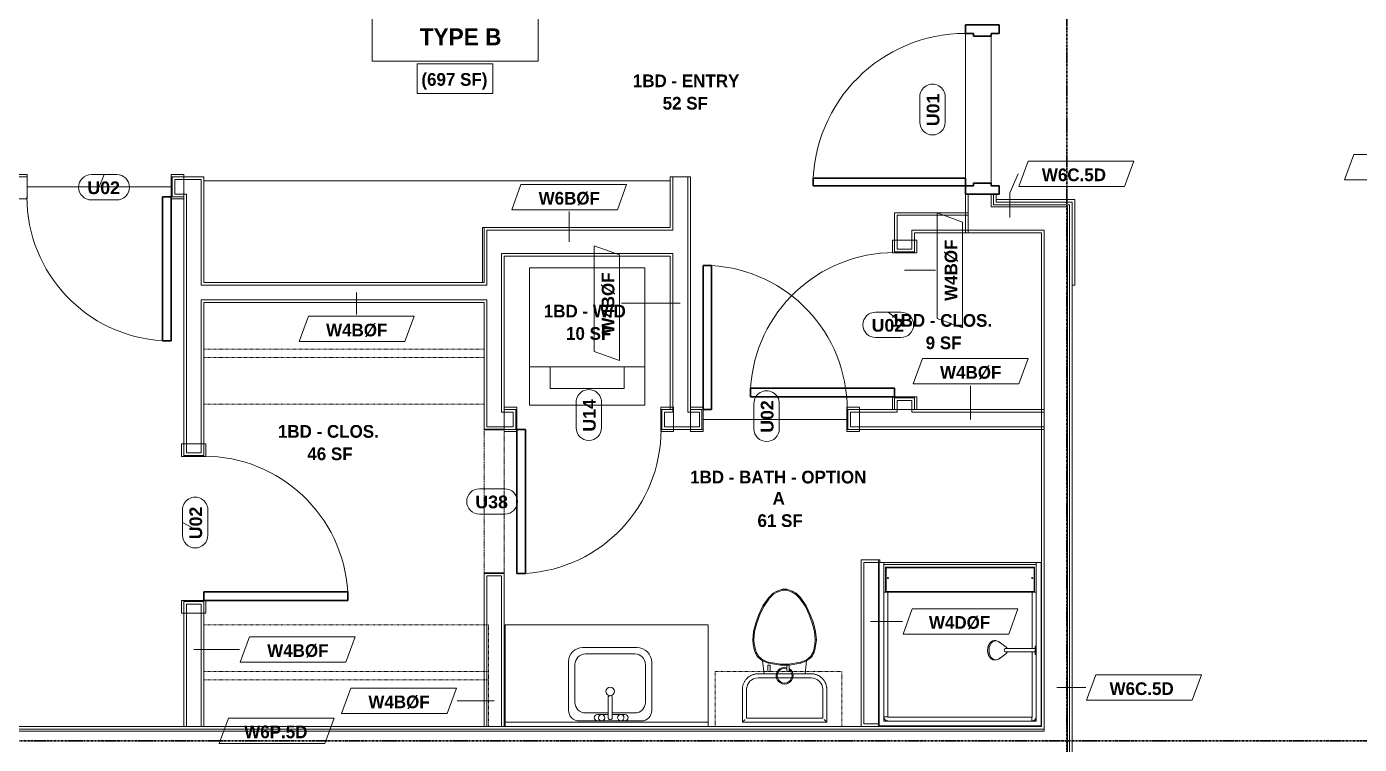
# Model space of a CAD drawing. Header units: inches. Extents: x -4058 to -1781, y 9814 to 12264.
# Drawn here: x -3727.2 to -3412.2, y 10838.4 to 11008 of the extents above; entities that cross this region are included whole.
import ezdxf

# ---------------------------------------------------------------- set-up
doc = ezdxf.new("R2010")
doc.units = ezdxf.units.IN
doc.header["$MEASUREMENT"] = 0
for name, pattern in [('Dash', [0.25, 0.125, -0.125]), ('Grid Line 1_2_', [0.875, 0.5, -0.125, 0.125, -0.125]), ('Overhead', [0.15625, 0.09375, -0.0625])]:
    doc.linetypes.add(name, pattern=pattern)
for name, color, linetype, lineweight in [('0-1', 7, 'Continuous', 5), ('0-3', 8, 'Continuous', 9), ('A-AREA-IDEN', 2, 'Continuous', 9), ('A-DETL-GENF-3', 92, 'Overhead', 9), ('A-DETL-MEDM', 33, 'Continuous', 30), ('A-DOOR-1', 7, 'Continuous', 9), ('A-DOOR-2', 10, 'Continuous', 30), ('A-DOOR-3', 31, 'Continuous', 9), ('A-DOOR-4', 31, 'Continuous', 30), ('A-DOOR-FRAM-2', 10, 'Continuous', 30), ('A-DOOR-IDEN', 31, 'Continuous', 9), ('A-FLOR-1', 7, 'Continuous', 9), ('A-FLOR-2', 192, 'Continuous', 9), ('A-WALL', 113, 'Continuous', 18), ('A-WALL-2', 250, 'Continuous', 18), ('A-WALL-3', 113, 'Continuous', 9), ('A-WALL-IDEN', 211, 'Continuous', 9), ('I-WALL-1', 7, 'Continuous', 9), ('P-SANR-FIXT', 6, 'Continuous', 9), ('Q-CASE', 31, 'Continuous', 9), ('Q-CASE-1', 31, 'Dash', 9), ('Q-CASE-HDLN', 31, 'Dash', 9), ('S-GRID-1', 1, 'Grid Line 1_2_', 30)]:
    doc.layers.add(name, color=color, linetype=linetype, lineweight=lineweight)
doc.styles.add('Arial_B', font='arialbd.ttf', dxfattribs={"height": 3})
doc.styles.add('Century Gothic_B', font='GOTHICB.TTF', dxfattribs={"height": 3})
doc.styles.add('Century Gothic_B_1', font='GOTHICB.TTF', dxfattribs={"height": 4})

# ---------------------------------------------------------------- blocks, each defined once
blk = doc.blocks.new('CTR - 1st Phase - Shell_rvt-1-UNIT PLANS - 2ND FLOOR')
at = {"layer": 'A-FLOR-1'}
for p, q in [((-3499.17, 10970.44), (-3499.17, 11006.44)), ((-3499.17, 11006.44), (-3499.17, 10970.44))]:
    blk.add_line(p, q, dxfattribs=at)
blk = doc.blocks.new('HOLLOW METAL - UNIT DOOR-2191977-UNIT PLANS - 2ND FLOOR')
at = {"layer": 'A-DOOR-1'}
blk.add_arc((18, -3.875), 36, 180, 270, dxfattribs=at)
at = {"layer": 'A-DOOR-2'}
for p, q in [((16.25, -3.875), (18, -3.875)), ((16.25, -39.875), (16.25, -3.875)), ((18, -3.875), (18, -39.875)), ((18, -39.875), (16.25, -39.875))]:
    blk.add_line(p, q, dxfattribs=at)
at = {"layer": 'A-DOOR-FRAM-2'}
for p, q in [((-20, 4.125), (-18, 4.125)), ((-20, -3.875), (-20, 4.125)), ((-18, 4.125), (-18, 2.1875)), ((18, 4.125), (20, 4.125)), ((18, 2.1875), (18, 4.125)), ((20, 4.125), (20, -3.875)), ((-18, 2.1875), (-17.375, 2.1875)), ((-17.375, 2.1875), (-17.375, -1.9375)), ((17.375, 2.1875), (18, 2.1875)), ((17.375, -1.9375), (17.375, 2.1875)), ((-18, -1.9375), (-18, -3.875)), ((-17.375, -1.9375), (-18, -1.9375)), ((18, -1.9375), (17.375, -1.9375)), ((18, -3.875), (18, -1.9375)), ((-18, -3.875), (-20, -3.875)), ((20, -3.875), (18, -3.875))]:
    blk.add_line(p, q, dxfattribs=at)
blk = doc.blocks.new('CTR - 1st Phase - Common Walls_rvt-1-UNIT PLANS - 2ND FLOOR')
at = {"layer": 'A-WALL-2'}
for p, q in [((-3504.67, 10966.56), (-3504.67, 10968.44)), ((-3499.17, 10966.56), (-3499.17, 10968.44)), ((-3498.67, 10966.56), (-3498.67, 10968.44)), ((-3504.67, 10965.44), (-3504.67, 10966.56)), ((-3504.67, 10959.94), (-3504.67, 10965.44)), ((-3499.17, 10965.94), (-3499.17, 10966.56)), ((-3499.17, 10965.44), (-3499.17, 10965.94)), ((-3499.17, 10965.44), (-3481.17, 10965.44)), ((-3498.67, 10965.94), (-3498.67, 10966.56)), ((-3498.67, 10965.94), (-3480.67, 10965.94)), ((-3481.17, 10965.44), (-3481.17, 10959.94)), ((-3480.67, 10965.94), (-3480.67, 10965.44)), ((-3480.67, 10965.44), (-3480.67, 10959.31)), ((-3504.67, 10959.94), (-3486.67, 10959.94)), ((-3486.67, 10959.94), (-3486.67, 10959.31)), ((-3486.67, 10842), (-3486.67, 10959.31)), ((-3481.17, 10959.94), (-3481.17, 10959.31)), ((-3481.17, 10717.06), (-3481.17, 10959.31)), ((-3480.67, 10717.06), (-3480.67, 10959.31)), ((-3487.3, 10842), (-3852.47, 10842)), ((-3487.3, 10841.5), (-3852.47, 10841.5)), ((-3486.67, 10842), (-3487.3, 10842)), ((-3486.67, 10841.5), (-3487.3, 10841.5)), ((-3486.67, 10842), (-3486.67, 10841.5)), ((-3486.67, 10841.5), (-3486.67, 10842))]:
    blk.add_line(p, q, dxfattribs=at)
at = {"layer": 'I-WALL-1'}
for p, q in [((-3505.3, 10968.44), (-3505.3, 10966.56)), ((-3498.05, 10966.56), (-3498.05, 10968.44)), ((-3505.3, 10966.56), (-3505.3, 10959.94)), ((-3479.42, 10967.19), (-3498.05, 10967.19)), ((-3498.05, 10967.19), (-3498.05, 10966.56)), ((-3480.05, 10966.56), (-3498.05, 10966.56)), ((-3498.05, 10966.56), (-3480.05, 10966.56)), ((-3480.05, 10965.94), (-3480.05, 10966.56)), ((-3480.05, 10966.56), (-3480.05, 10946.97)), ((-3480.05, 10959.31), (-3480.05, 10965.94)), ((-3479.42, 10966.56), (-3479.42, 10967.19)), ((-3479.42, 10946.97), (-3479.42, 10966.56)), ((-3505.3, 10959.94), (-3505.3, 10959.31)), ((-3505.3, 10959.31), (-3487.3, 10959.31)), ((-3487.3, 10959.31), (-3487.3, 10881.38)), ((-3480.05, 10717.06), (-3480.05, 10959.31)), ((-3480.05, 10946.97), (-3479.42, 10946.97)), ((-3525.8, 10842.63), (-3852.47, 10842.63))]:
    blk.add_line(p, q, dxfattribs=at)
at = {"layer": '0-3', "rotation": 270.0000000000105}
blk.add_blockref('HOLLOW METAL - UNIT DOOR-2191977-UNIT PLANS - 2ND FLOOR', (-3501.42, 10988.44), dxfattribs=at)
blk = doc.blocks.new('CTR - 1st Phase - Structure_rvt-1-UNIT PLANS - 2ND FLOOR')
at = {"layer": 'S-GRID-1'}
for p, q in [((-3481.32, 9814.03), (-3481.32, 12247.5)), ((-1781.27, 10839.19), (-4041.78, 10839.19))]:
    blk.add_line(p, q, dxfattribs=at)
blk = doc.blocks.new('SWING - SINGLE - FLUSH - SWING - FLUSH - 2-10 x 6-8 - PRIVACY-4346070-UNIT PLANS - 2ND FLOOR')
at = {"layer": 'A-DOOR-3'}
for p, q in [((-20, 2.37), (-20, 2.87)), ((-20, 2.87), (-17, 2.87)), ((-20, 2.37), (-17, 2.37)), ((-20, -2.88), (-20, 2.37)), ((-17, 2.37), (-20, 2.37)), ((-17, 2.87), (-17, 2.37)), ((-17, 2.37), (-17, -2.88)), ((17, 2.37), (17, 2.87)), ((17, 2.87), (20, 2.87)), ((17, 2.37), (20, 2.37)), ((17, -2.88), (17, 2.37)), ((20, 2.37), (17, 2.37)), ((20, 2.87), (20, 2.37)), ((20, 2.37), (20, -2.88)), ((-17, -2.88), (-20, -2.88)), ((20, -2.88), (17, -2.88))]:
    blk.add_line(p, q, dxfattribs=at)
blk.add_arc((17, -2.38), 34.07, 180, 266.6343, dxfattribs=at)
at = {"layer": 'A-DOOR-4'}
for p, q in [((15, -2.38), (15, -36.38)), ((17, -2.38), (15, -2.38)), ((17, -2.38), (17, -36.38)), ((17, -36.38), (15, -36.38))]:
    blk.add_line(p, q, dxfattribs=at)
blk = doc.blocks.new('OD_CW_Closet - OD_CW_Closet-3838437-UNIT PLANS - 2ND FLOOR')
at = {"layer": 'Q-CASE-HDLN'}
for p, q in [((67.99, 24), (0.74, 24)), ((0.74, 24), (0.74, 0)), ((67.99, 0), (67.99, 24)), ((0.74, 13), (67.99, 13)), ((0.74, 11), (67.99, 11)), ((0.74, 0), (67.99, 0))]:
    blk.add_line(p, q, dxfattribs=at)
blk = doc.blocks.new('SWING - SINGLE - FLUSH - SWING - FLUSH - 2-10 x 6-8 - PRIVACY-4346067-UNIT PLANS - 2ND FLOOR')
at = {"layer": 'A-DOOR-3'}
for p, q in [((-17, 2.87), (-20, 2.87)), ((-20, 2.87), (-20, -2.38)), ((-17, -2.38), (-17, 2.87)), ((20, 2.87), (17, 2.87)), ((17, 2.87), (17, -2.38)), ((20, -2.38), (20, 2.87)), ((-20, -2.38), (-17, -2.38)), ((-17, -2.38), (-20, -2.38)), ((-20, -2.38), (-20, -2.88)), ((-20, -2.88), (-17, -2.88)), ((-17, -2.88), (-17, -2.38)), ((17, -2.38), (20, -2.38)), ((20, -2.38), (17, -2.38)), ((17, -2.38), (17, -2.88)), ((17, -2.88), (20, -2.88)), ((20, -2.88), (20, -2.38))]:
    blk.add_line(p, q, dxfattribs=at)
blk.add_arc((17, 2.37), 34.07, 93.3657, 180, dxfattribs=at)
at = {"layer": 'A-DOOR-4'}
for p, q in [((15, 2.37), (15, 36.38)), ((17, 36.38), (15, 36.38)), ((17, 2.37), (17, 36.38)), ((17, 2.37), (15, 2.37))]:
    blk.add_line(p, q, dxfattribs=at)
blk = doc.blocks.new('Stacked Washer and Dryer - 26_x25_ - Private-1352637-UNIT PLANS - 2ND FLOOR')
at = {"layer": 'P-SANR-FIXT'}
for p, q in [((0, 13.625), (32.4375, 13.625)), ((0, 13.625), (0, -13.625)), ((23.34375, 13.625), (23.34375, -13.625)), ((32.4375, 13.625), (32.4375, -13.625)), ((23.34375, 8.75), (28.53125, 8.75)), ((28.53125, 8.75), (28.53125, -8.75)), ((28.53125, -8.75), (23.34375, -8.75)), ((32.4375, -13.625), (0, -13.625))]:
    blk.add_line(p, q, dxfattribs=at)
blk = doc.blocks.new('SWING - SINGLE - FLUSH - SWING - FLUSH - 2-10 x 6-8 - PRIVACY-4346068-UNIT PLANS - 2ND FLOOR')
at = {"layer": 'A-DOOR-3'}
for p, q in [((-20, 2.37), (-20, 2.87)), ((-20, 2.87), (-17, 2.87)), ((-20, 2.37), (-17, 2.37)), ((-20, -2.88), (-20, 2.37)), ((-17, 2.37), (-20, 2.37)), ((-17, 2.87), (-17, 2.37)), ((-17, 2.37), (-17, -2.88)), ((17, 2.37), (17, 2.87)), ((17, 2.87), (20, 2.87)), ((17, 2.37), (20, 2.37)), ((17, -2.88), (17, 2.37)), ((20, 2.37), (17, 2.37)), ((20, 2.87), (20, 2.37)), ((20, 2.37), (20, -2.88)), ((-17, -2.88), (-20, -2.88)), ((20, -2.88), (17, -2.88))]:
    blk.add_line(p, q, dxfattribs=at)
blk.add_arc((17, -2.38), 34.07, 180, 266.6343, dxfattribs=at)
at = {"layer": 'A-DOOR-4'}
for p, q in [((15, -2.38), (15, -36.38)), ((17, -2.38), (15, -2.38)), ((17, -2.38), (17, -36.38)), ((17, -36.38), (15, -36.38))]:
    blk.add_line(p, q, dxfattribs=at)
blk = doc.blocks.new('Door-Opening - CLEAR OPENING - 34_ x 80_-3928451-UNIT PLANS - 2ND FLOOR')
at = {"layer": 'A-DETL-GENF-3'}
for p, q in [((-17.32, 2.37), (16.68, 2.37)), ((16.68, -2.38), (-17.32, -2.38))]:
    blk.add_line(p, q, dxfattribs=at)
at = {"layer": 'A-DETL-MEDM'}
for p, q in [((-17.32, -2.38), (-17.32, 2.37)), ((16.68, 2.37), (16.68, -2.38))]:
    blk.add_line(p, q, dxfattribs=at)
blk = doc.blocks.new('M_Sink Vanity-Square - 500 x 440mm-1352614-UNIT PLANS - 2ND FLOOR')
at = {"layer": 'P-SANR-FIXT'}
for p, q in [((7.96, 7.09), (-6.72, 7.09)), ((3.62, 7.09), (-2.88, 7.09)), ((0.12, 6.33), (0.12, 1.59)), ((1.12, 6.33), (1.12, 1.59)), ((-9.22, 4.59), (-9.22, -6.73)), ((0.12, 5.22), (-5.22, 5.22)), ((-2.88, 5.59), (0.12, 5.59)), ((1.12, 5.59), (3.62, 5.59)), ((6.46, 5.22), (1.12, 5.22)), ((10.46, -6.91), (10.46, 4.59)), ((-7.72, 2.72), (-7.72, -6.23)), ((8.96, -6.23), (8.96, 2.72)), ((-5.22, -8.73), (6.46, -8.73)), ((-5.72, -10.23), (7.14, -10.23))]:
    blk.add_line(p, q, dxfattribs=at)
for centre, radius, start, end in [((-6.72, 4.59), 2.5, 90, 180), ((-2.88, 6.34), 0.75, 90, 270), ((-1.88, 6.34), 0.75, 360, 180), ((-1.88, 6.34), 0.75, 180, 0), ((0.62, 6.33), 0.5, 360, 180), ((2.62, 6.34), 0.75, 360, 180), ((2.62, 6.34), 0.75, 180, 360), ((3.62, 6.34), 0.75, 270, 90), ((7.96, 4.59), 2.5, 360, 90), ((-5.22, 2.72), 2.5, 90, 180), ((6.46, 2.72), 2.5, 0, 90), ((0.62, 0.13), 1, 360, 180), ((0.62, 0.13), 1, 180, 0), ((0.62, 1.59), 0.5, 180, 0), ((-5.22, -6.23), 2.5, 180, 270), ((6.46, -6.23), 2.5, 270, 0), ((-5.72, -6.73), 3.5, 180, 270), ((7.14, -6.91), 3.32, 270, 0)]:
    blk.add_arc(centre, radius, start, end, dxfattribs=at)
blk = doc.blocks.new('Toilet-Domestic-3D - Toilet-Domestic-3D-V17-UNIT PLANS - 2ND FLOOR')
at = {"layer": 'P-SANR-FIXT'}
for p, q in [((-3.74, 10), (-5.13, 8)), ((-3.55, 9.84), (-4.91, 7.88)), ((-2.74, 11), (-3.74, 10)), ((-3.55, 9.84), (-3.74, 10)), ((-2.59, 10.8), (-3.55, 9.84)), ((-1.87, 11.5), (-2.74, 11)), ((-2.59, 10.8), (-2.74, 11)), ((-1.77, 11.27), (-2.59, 10.8)), ((-0.5, 12), (-1.87, 11.5)), ((-1.77, 11.27), (-1.87, 11.5)), ((-0.46, 11.75), (-1.77, 11.27)), ((-0.46, 11.75), (-0.5, 12)), ((0.5, 12), (-0.5, 12)), ((0.46, 11.75), (-0.46, 11.75)), ((0.46, 11.75), (0.5, 12)), ((1.77, 11.27), (0.46, 11.75)), ((1.87, 11.5), (0.5, 12)), ((1.77, 11.27), (1.87, 11.5)), ((2.59, 10.8), (1.77, 11.27)), ((2.74, 11), (1.87, 11.5)), ((2.59, 10.8), (2.74, 11)), ((3.55, 9.84), (2.59, 10.8)), ((3.74, 10), (2.74, 11)), ((3.55, 9.84), (3.74, 10)), ((4.91, 7.88), (3.55, 9.84)), ((5.13, 8), (3.74, 10)), ((-5.13, 8), (-6.06, 6)), ((-4.91, 7.88), (-5.83, 5.9)), ((-4.91, 7.88), (-5.13, 8)), ((4.91, 7.88), (5.13, 8)), ((5.83, 5.9), (4.91, 7.88)), ((6.06, 6), (5.13, 8)), ((-6.79, 4), (-7.33, 1.99)), ((-6.55, 3.92), (-7.08, 1.95)), ((-6.06, 6), (-6.79, 4)), ((-6.55, 3.92), (-6.79, 4)), ((-5.83, 5.9), (-6.55, 3.92)), ((-5.83, 5.9), (-6.06, 6)), ((5.83, 5.9), (6.06, 6)), ((6.55, 3.92), (5.83, 5.9)), ((6.79, 4), (6.06, 6)), ((6.55, 3.92), (6.79, 4)), ((7.08, 1.95), (6.55, 3.92)), ((7.33, 1.99), (6.79, 4)), ((-7.33, 1.99), (-7.5, 0)), ((-7.08, 1.95), (-7.33, 1.99)), ((-7.08, 1.95), (-7.25, 0)), ((7.08, 1.95), (7.33, 1.99)), ((7.25, 0), (7.08, 1.95)), ((7.5, 0), (7.33, 1.99)), ((-7.25, 0), (-7.5, 0)), ((-7.5, 0), (-7.41, -1)), ((-7.16, -0.96), (-7.41, -1)), ((-7.41, -1), (-7.24, -2)), ((-7.25, 0), (-7.16, -0.96)), ((-6.99, -1.95), (-7.24, -2)), ((-7.24, -2), (-6.97, -3)), ((-7.16, -0.96), (-6.99, -1.95)), ((-6.99, -1.95), (-6.73, -2.9)), ((-6.73, -2.9), (-6.97, -3)), ((-6.97, -3), (-6.4, -4)), ((-6.73, -2.9), (-6.21, -3.84)), ((6.21, -3.84), (6.73, -2.9)), ((6.4, -4), (6.97, -3)), ((6.73, -2.9), (6.99, -1.95)), ((6.73, -2.9), (6.97, -3)), ((6.97, -3), (7.24, -2)), ((6.99, -1.95), (7.16, -0.96)), ((6.99, -1.95), (7.24, -2)), ((7.16, -0.96), (7.25, 0)), ((7.16, -0.96), (7.41, -1)), ((7.24, -2), (7.41, -1)), ((7.25, 0), (7.5, 0)), ((7.41, -1), (7.5, 0)), ((-6.4, -4), (-6.21, -3.84)), ((-6.4, -4), (-5.21, -5)), ((-6.21, -3.84), (-5.08, -4.78)), ((-5.08, -4.78), (-5.21, -5)), ((-5.21, -5), (-4.86, -8.02)), ((-5.21, -5), (-3.84, -5.5)), ((-5.08, -4.78), (-3.77, -5.26)), ((-3.77, -5.26), (-3.84, -5.5)), ((-3.84, -5.5), (-1, -6)), ((-3.77, -5.26), (-0.98, -5.75)), ((-0.98, -5.75), (-1, -6)), ((-1, -6), (0.56, -6)), ((-0.98, -5.75), (0.98, -5.75)), ((0.98, -5.75), (3.77, -5.26)), ((0.98, -5.75), (1, -5.98)), ((1.05, -5.99), (3.84, -5.5)), ((3.77, -5.26), (5.08, -4.78)), ((3.77, -5.26), (3.84, -5.5)), ((3.84, -5.5), (5.21, -5)), ((4.86, -8.02), (5.21, -5)), ((5.08, -4.78), (6.21, -3.84)), ((5.08, -4.78), (5.21, -5)), ((5.21, -5), (6.4, -4)), ((6.21, -3.84), (6.4, -4)), ((6.25, -8.02), (-6.25, -8.02)), ((6.25, -9), (-6.25, -9)), ((6.25, -9), (-6.25, -9)), ((-9.98, -11.75), (-9.98, -19.48)), ((-9, -11.75), (-9, -18.5)), ((-9, -11.75), (-9, -18.5)), ((9, -18.5), (9, -11.75)), ((9, -18.5), (9, -11.75)), ((9.98, -19.48), (9.98, -11.75)), ((-9, -18.5), (9, -18.5)), ((-9, -18.5), (9, -18.5)), ((-9.98, -19.48), (-9.86, -19.36)), ((-9.98, -19.48), (9.98, -19.48)), ((9.86, -19.36), (9.98, -19.48))]:
    blk.add_line(p, q, dxfattribs=at)
at = {"layer": 'P-SANR-FIXT', "flags": 128}
for points in [[(-6.25, -8.02), (-6.4, -8.03), (-6.55, -8.03), (-6.7, -8.05), (-6.84, -8.07), (-6.99, -8.1), (-7.14, -8.13), (-7.28, -8.17), (-7.42, -8.21), (-7.56, -8.26), (-7.7, -8.32), (-7.84, -8.38), (-7.97, -8.44), (-8.1, -8.52), (-8.23, -8.59), (-8.35, -8.67), (-8.48, -8.76), (-8.59, -8.85), (-8.71, -8.95), (-8.82, -9.05), (-8.92, -9.15), (-9.03, -9.26), (-9.12, -9.38), (-9.22, -9.49), (-9.3, -9.61), (-9.39, -9.74), (-9.46, -9.86), (-9.54, -9.99), (-9.6, -10.13), (-9.67, -10.26), (-9.72, -10.4), (-9.78, -10.54), (-9.82, -10.68), (-9.86, -10.83), (-9.89, -10.97), (-9.92, -11.12), (-9.95, -11.26), (-9.96, -11.41), (-9.97, -11.56), (-9.98, -11.71), (-9.98, -11.75)], [(9.98, -11.75), (9.97, -11.6), (9.97, -11.45), (9.95, -11.3), (9.93, -11.16), (9.9, -11.01), (9.87, -10.86), (9.83, -10.72), (9.79, -10.58), (9.74, -10.44), (9.68, -10.3), (9.62, -10.16), (9.56, -10.03), (9.48, -9.9), (9.41, -9.77), (9.33, -9.65), (9.24, -9.52), (9.15, -9.41), (9.05, -9.29), (8.95, -9.18), (8.85, -9.08), (8.74, -8.97), (8.62, -8.88), (8.51, -8.78), (8.39, -8.7), (8.26, -8.61), (8.14, -8.54), (8.01, -8.46), (7.87, -8.4), (7.74, -8.33), (7.6, -8.28), (7.46, -8.22), (7.32, -8.18), (7.17, -8.14), (7.03, -8.11), (6.88, -8.08), (6.74, -8.05), (6.59, -8.04), (6.44, -8.03), (6.29, -8.02), (6.25, -8.02)]]:
    blk.add_lwpolyline(points, dxfattribs=at)
at = {"layer": 'P-SANR-FIXT'}
for centre, radius, start, end in [((-6.25, -11.75), 2.75, 90, 180), ((-6.25, -11.75), 2.75, 90, 180), ((0, -8.48), 2, 73.137, 0), ((0, -8.48), 1.75, 70.983, 0), ((0, -8.48), 2, 0, 57.9286), ((0, -8.48), 1.75, 0, 51.2445), ((6.25, -11.75), 2.75, 0, 90), ((6.25, -11.75), 2.75, 360, 90)]:
    blk.add_arc(centre, radius, start, end, dxfattribs=at)
for points, knots in [([(-9.86, -19.36), (-9.86, -19.36), (-9.85, -19.35), (-9.82, -19.32), (-9.8, -19.3), (-9.78, -19.28), (-9.75, -19.25), (-9.71, -19.21), (-9.66, -19.16), (-9.6, -19.1), (-9.55, -19.05), (-9.47, -18.97), (-9.41, -18.91), (-9.37, -18.87)], [0, 0, 0, 0, 0.166667, 0.25, 0.291667, 0.333333, 0.416667, 0.5, 0.583333, 0.666667, 0.75, 0.833333, 1, 1, 1, 1]), ([(9.37, -18.87), (9.41, -18.91), (9.47, -18.97), (9.55, -19.05), (9.6, -19.1), (9.66, -19.16), (9.71, -19.21), (9.75, -19.25), (9.78, -19.28), (9.8, -19.3), (9.82, -19.32), (9.85, -19.35), (9.86, -19.36), (9.86, -19.36)], [-1, -1, -1, -1, -0.833333, -0.75, -0.666667, -0.583333, -0.5, -0.416667, -0.333333, -0.291667, -0.25, -0.166667, 0, 0, 0, 0])]:
    blk.add_open_spline(points, degree=3, knots=knots, dxfattribs=at)
for points in [[(-9.98, -19.48), (-9.98, -19.48), (-9.98, -19.48), (-9.98, -19.48)], [(9.98, -19.48), (9.98, -19.48), (9.98, -19.48), (9.98, -19.48)]]:
    blk.add_open_spline(points, degree=3, dxfattribs=at)
blk = doc.blocks.new('Bath Vanity - Bath Vanity 48_-V14-UNIT PLANS - 2ND FLOOR')
at = {"layer": 'Q-CASE'}
for p, q in [((-23.26, -1), (-23.26, -24)), ((24.74, -24), (24.74, -1)), ((-23.26, -24), (24.74, -24))]:
    blk.add_line(p, q, dxfattribs=at)
blk = doc.blocks.new('BATHROOM MIRROR - BATHROOM MIRROR 48_-3124766-UNIT PLANS - 2ND FLOOR')
at = {"layer": 'Q-CASE'}
for p, q in [((24.74, 24), (-23.26, 24)), ((-23.26, 23), (-23.26, 24)), ((-23.26, 23), (24.74, 23)), ((24.74, 24), (24.74, 23))]:
    blk.add_line(p, q, dxfattribs=at)
blk = doc.blocks.new('300 Series Wall Hung Cabinet_326 - 30_-2909952-UNIT PLANS - 2ND FLOOR')
at = {"layer": 'Q-CASE'}
for p, q in [((-2.5, -13.19), (-2.01, -13.19)), ((-2.5, -13.19), (-2.5, -14.69)), ((-2.5, -14.69), (-2.01, -14.69)), ((-2.01, -14.69), (-2.01, -13.19)), ((2, -13.19), (2.49, -13.19)), ((2, -13.19), (2, -14.69)), ((2, -14.69), (2.49, -14.69)), ((2.49, -14.69), (2.49, -13.19))]:
    blk.add_line(p, q, dxfattribs=at)
at = {"layer": 'Q-CASE-1'}
for p, q in [((15, -0.19), (-15, -0.19)), ((-15, -0.19), (-15, -13.19)), ((15, -13.19), (15, -0.19)), ((-15, -13.19), (15, -13.19))]:
    blk.add_line(p, q, dxfattribs=at)
blk = doc.blocks.new('SWING - SINGLE - FLUSH - SWING - FLUSH - 2-10 x 6-8 - PASSAGE-4346083-UNIT PLANS - 2ND FLOOR')
at = {"layer": 'A-DOOR-3'}
for p, q in [((-17, 2.87), (-20, 2.87)), ((-20, 2.87), (-20, -2.38)), ((-17, -2.38), (-17, 2.87)), ((20, 2.87), (17, 2.87)), ((17, 2.87), (17, -2.38)), ((20, -2.38), (20, 2.37)), ((-20, -2.38), (-17, -2.38)), ((-17, -2.38), (-20, -2.38)), ((-20, -2.38), (-20, -2.88)), ((-20, -2.88), (-17, -2.88)), ((-17, -2.88), (-17, -2.38)), ((17, -2.38), (20, -2.38)), ((20, -2.38), (17, -2.38)), ((17, -2.38), (17, -2.88)), ((17, -2.88), (20, -2.88)), ((20, -2.88), (20, -2.38))]:
    blk.add_line(p, q, dxfattribs=at)
blk.add_arc((17, 2.37), 34.07, 93.3657, 180, dxfattribs=at)
at = {"layer": 'A-DOOR-4'}
for p, q in [((15, 2.37), (15, 36.38)), ((17, 36.38), (15, 36.38)), ((17, 2.37), (17, 36.38)), ((17, 2.37), (15, 2.37))]:
    blk.add_line(p, q, dxfattribs=at)
blk = doc.blocks.new('OD_CW_Closet - OD_CW_Closet-3890319-UNIT PLANS - 2ND FLOOR')
at = {"layer": 'Q-CASE-HDLN'}
for p, q in [((0.74, -24), (0.74, 0)), ((0.74, 0), (66.99, 0)), ((66.99, 0), (66.99, -24)), ((0.74, -11), (66.99, -11)), ((0.74, -13), (66.99, -13)), ((66.99, -24), (0.74, -24))]:
    blk.add_line(p, q, dxfattribs=at)
blk = doc.blocks.new('Casework 19 - Casework 1-3928733-UNIT PLANS - 2ND FLOOR')
at = {"layer": 'Q-CASE'}
for p, q in [((-3575.05, 10971.56), (-3685.3, 10971.56)), ((-3619.4, 10947.56), (-3619.4, 10960.56)), ((-3619.4, 10960.56), (-3619.05, 10960.56))]:
    blk.add_line(p, q, dxfattribs=at)
blk = doc.blocks.new('The Shower - The Shower-4199730-UNIT PLANS - 2ND FLOOR')
at = {"layer": 'P-SANR-FIXT'}
for p, q in [((0, 39.25), (0.12, 39.25)), ((0, 0.5), (0, 39.25)), ((1.25, 39.25), (0.12, 39.25)), ((0.12, 0.62), (0.12, 39.25)), ((1.25, 39.25), (37.25, 39.25)), ((1.25, 38.75), (1.25, 39.25)), ((1.25, 1.75), (1.25, 39.25)), ((37.25, 38.75), (1.25, 38.75)), ((1.62, 38.13), (1.62, 32.27)), ((36.88, 38.13), (1.62, 38.13)), ((36.75, 38), (1.75, 38)), ((1.75, 38), (1.75, 32.38)), ((36.75, 32.38), (36.75, 38)), ((36.88, 32.27), (36.88, 38.13)), ((37.25, 39.25), (37.25, 38.75)), ((38.38, 39.25), (37.25, 39.25)), ((37.25, 39.25), (37.25, 19.48)), ((38.38, 39.25), (38.5, 39.25)), ((38.38, 39.25), (38.38, 0.62)), ((38.5, 39.25), (38.5, 0.5)), ((1.75, 32.38), (36.75, 32.38)), ((2.2, 2.75), (2.2, 32.27)), ((36.3, 32.27), (2.2, 32.27)), ((36.3, 18.89), (36.3, 32.27)), ((36.3, 2.75), (36.3, 18.11)), ((37.25, 17.52), (37.25, 1.75)), ((38.5, 0.5), (0, 0.5)), ((38.38, 0.62), (0.12, 0.62)), ((37.25, 1.75), (1.25, 1.75)), ((1.28, 2.51), (1.3, 2.43)), ((1.37, 2.28), (1.38, 2.26)), ((1.4, 2.23), (1.42, 2.2)), ((1.51, 2.08), (1.58, 2.01)), ((1.7, 1.92), (1.73, 1.9)), ((1.93, 1.8), (2.01, 1.78)), ((2.25, 2.7), (36.25, 2.7)), ((2.25, 1.77), (36.25, 1.77)), ((36.25, 1.75), (36.25, 1.77)), ((36.49, 1.78), (36.57, 1.8)), ((36.77, 1.9), (36.8, 1.92)), ((36.92, 2.01), (36.99, 2.08)), ((37.08, 2.2), (37.1, 2.23)), ((37.12, 2.26), (37.13, 2.28)), ((37.2, 2.43), (37.22, 2.51))]:
    blk.add_line(p, q, dxfattribs=at)
for centre, radius, start, end in [((2.2, 35.56), 0.125, 0, 180), ((2.2, 35.56), 0.125, 180, 0), ((36.3, 35.56), 0.125, 0, 180), ((36.3, 35.56), 0.125, 180, 0), ((2.25, 2.75), 1, 180, 270), ((36.25, 2.75), 1, 270, 0)]:
    blk.add_arc(centre, radius, start, end, dxfattribs=at)
for centre, major_axis, start_param, end_param in [((2.2, 32.28), (-0.95, 0), 0, 1.570796), ((36.3, 32.28), (0.95, 0), 4.712389, 6.283185)]:
    blk.add_ellipse(centre, major_axis=major_axis, ratio=0.019505, start_param=start_param, end_param=end_param, dxfattribs=at)
for points, knots in [([(1.25, 2.77), (1.25, 2.77), (1.27, 2.76), (1.4, 2.76), (1.64, 2.75), (1.95, 2.75), (2.12, 2.75), (2.2, 2.75)], [-1, -1, -1, -1, -0.833333, -0.666667, -0.333333, -0.166667, 0, 0, 0, 0]), ([(1.25, 2.77), (1.25, 2.7), (1.26, 2.57), (1.34, 2.32), (1.53, 2.04), (1.8, 1.86), (2.06, 1.78), (2.19, 1.77), (2.25, 1.77)], [-1, -1, -1, -1, -0.874768, -0.749536, -0.499072, -0.248608, -0.123376, 0.001856, 0.001856, 0.001856, 0.001856]), ([(1.59, 2), (1.55, 2.04), (1.47, 2.12), (1.41, 2.21), (1.38, 2.25)], [0.4597287, 0.4597287, 0.4597287, 0.4597287, 0.5714286, 0.666048, 0.666048, 0.666048, 0.666048]), ([(2.25, 1.75), (2.17, 1.75), (2.03, 1.77), (1.86, 1.82), (1.77, 1.87), (1.75, 1.88)], [0, 0, 0, 0, 0.1428571, 0.2857143, 0.332096, 0.332096, 0.332096, 0.332096]), ([(2.2, 2.75), (2.2, 2.74), (2.2, 2.74), (2.2, 2.73), (2.21, 2.72), (2.21, 2.72), (2.22, 2.71), (2.23, 2.71), (2.24, 2.7), (2.24, 2.7), (2.25, 2.7), (2.25, 2.7)], [-1, -1, -1, -1, -0.833333, -0.75, -0.666667, -0.583333, -0.416667, -0.291667, -0.208333, -0.083333, 0, 0, 0, 0]), ([(36.25, 1.77), (36.32, 1.77), (36.45, 1.78), (36.7, 1.86), (36.98, 2.04), (37.16, 2.32), (37.24, 2.57), (37.25, 2.7), (37.25, 2.77)], [-1, -1, -1, -1, -0.874768, -0.749536, -0.499072, -0.248608, -0.123376, 0.001856, 0.001856, 0.001856, 0.001856]), ([(36.25, 2.7), (36.26, 2.7), (36.26, 2.7), (36.27, 2.7), (36.28, 2.71), (36.28, 2.71), (36.29, 2.72), (36.29, 2.73), (36.3, 2.74), (36.3, 2.74), (36.3, 2.75), (36.3, 2.75)], [-1, -1, -1, -1, -0.833333, -0.75, -0.666667, -0.583333, -0.416667, -0.291667, -0.208333, -0.083333, 0, 0, 0, 0]), ([(36.25, 1.8), (36.25, 1.82), (36.25, 1.91), (36.25, 2.14), (36.25, 2.45), (36.25, 2.62), (36.25, 2.7)], [-0.8333333, -0.8333333, -0.8333333, -0.8333333, -0.6666667, -0.3333333, -0.1666667, 0, 0, 0, 0]), ([(36.75, 1.88), (36.7, 1.85), (36.59, 1.8), (36.42, 1.76), (36.31, 1.75), (36.25, 1.75)], [0.6665409, 0.6665409, 0.6665409, 0.6665409, 0.7857143, 0.8928571, 1, 1, 1, 1]), ([(37.01, 2.11), (36.97, 2.05), (36.89, 1.97), (36.79, 1.91), (36.75, 1.88)], [0.4462442, 0.4462442, 0.4462442, 0.4462442, 0.5714286, 0.666048, 0.666048, 0.666048, 0.666048]), ([(37.19, 2.42), (37.18, 2.38), (37.16, 2.33), (37.13, 2.27), (37.12, 2.25)], [0.2167295, 0.2167295, 0.2167295, 0.2167295, 0.2857143, 0.332096, 0.332096, 0.332096, 0.332096])]:
    blk.add_open_spline(points, degree=3, knots=knots, dxfattribs=at)
for points in [[(1.25, 2.71), (1.25, 2.72), (1.25, 2.74), (1.25, 2.75)], [(1.38, 2.25), (1.37, 2.27), (1.36, 2.3), (1.35, 2.32)], [(1.75, 1.88), (1.71, 1.91), (1.67, 1.94), (1.63, 1.97)], [(37.12, 2.25), (37.09, 2.21), (37.07, 2.18), (37.05, 2.15)], [(37.25, 2.75), (37.25, 2.72), (37.25, 2.7), (37.25, 2.67)]]:
    blk.add_open_spline(points, degree=3, dxfattribs=at)
blk = doc.blocks.new('Shower Head - Shower Head-3265626-UNIT PLANS - 2ND FLOOR')
at = {"layer": 'P-SANR-FIXT'}
for p, q in [((-0.98, 0), (-0.98, -0.26)), ((-0.98, 0), (0.98, 0)), ((0.98, -0.26), (-0.98, -0.26)), ((-0.39, -0.26), (-0.39, -1)), ((0.39, -1), (0.39, -0.26)), ((0.98, -0.26), (0.98, 0)), ((-0.39, -6.01), (-0.39, -7.27)), ((0.39, -7.27), (0.39, -6.01)), ((-0.84, -7.19), (-2.02, -8.78)), ((2.02, -8.78), (0.84, -7.19)), ((-2.28, -9.54), (-2.28, -9.81)), ((2.28, -9.81), (2.28, -9.54))]:
    blk.add_line(p, q, dxfattribs=at)
at = {"layer": 'P-SANR-FIXT', "flags": 128}
for points in [[(-0.39, -1), (-0.39, -1.29), (-0.39, -1.57), (-0.39, -1.85), (-0.39, -2.13), (-0.39, -2.41), (-0.39, -2.69), (-0.39, -2.96), (-0.39, -3.23), (-0.39, -3.5), (-0.39, -3.76), (-0.39, -4.02), (-0.39, -4.27), (-0.39, -4.52), (-0.39, -4.77), (-0.39, -5), (-0.39, -5.23), (-0.39, -5.46), (-0.39, -5.67), (-0.39, -5.88), (-0.39, -6.01)], [(0.39, -6.01), (0.39, -5.81), (0.39, -5.6), (0.39, -5.38), (0.39, -5.15), (0.39, -4.92), (0.39, -4.68), (0.39, -4.43), (0.39, -4.18), (0.39, -3.93), (0.39, -3.67), (0.39, -3.4), (0.39, -3.13), (0.39, -2.86), (0.39, -2.59), (0.39, -2.31), (0.39, -2.03), (0.39, -1.75), (0.39, -1.46), (0.39, -1.18), (0.39, -1)], [(-0.39, -6.87), (-0.43, -6.88), (-0.46, -6.9), (-0.49, -6.91), (-0.52, -6.93), (-0.55, -6.94), (-0.58, -6.96), (-0.61, -6.98), (-0.64, -7), (-0.67, -7.03), (-0.7, -7.05), (-0.73, -7.07), (-0.76, -7.1), (-0.78, -7.13), (-0.81, -7.16), (-0.83, -7.19), (-0.84, -7.19)], [(0.84, -7.19), (0.81, -7.16), (0.79, -7.13), (0.76, -7.1), (0.73, -7.08), (0.7, -7.05), (0.68, -7.03), (0.65, -7.01), (0.62, -6.98), (0.59, -6.97), (0.56, -6.95), (0.53, -6.93), (0.49, -6.91), (0.46, -6.9), (0.43, -6.89), (0.4, -6.87)], [(-2.28, -9.81), (-2.28, -9.88), (-2.28, -9.95), (-2.27, -10.02), (-2.25, -10.09), (-2.24, -10.16), (-2.21, -10.23), (-2.19, -10.3), (-2.16, -10.36), (-2.13, -10.43), (-2.09, -10.49), (-2.05, -10.55), (-2.01, -10.61), (-1.97, -10.67), (-1.92, -10.73), (-1.86, -10.79), (-1.81, -10.84), (-1.75, -10.89), (-1.69, -10.94), (-1.63, -10.99), (-1.57, -11.04), (-1.5, -11.08), (-1.43, -11.12), (-1.36, -11.16), (-1.28, -11.2), (-1.21, -11.24), (-1.13, -11.27), (-1.05, -11.3), (-0.97, -11.33), (-0.89, -11.36), (-0.81, -11.38), (-0.72, -11.4), (-0.64, -11.42), (-0.55, -11.44), (-0.47, -11.45), (-0.38, -11.46), (-0.29, -11.47), (-0.2, -11.48), (-0.11, -11.49), (-0.02, -11.49), (0, -11.49)], [(0, -11.49), (0.09, -11.49), (0.18, -11.48), (0.27, -11.48), (0.35, -11.47), (0.44, -11.46), (0.53, -11.44), (0.62, -11.43), (0.7, -11.41), (0.79, -11.39), (0.87, -11.36), (0.95, -11.34), (1.03, -11.31), (1.11, -11.28), (1.19, -11.25), (1.26, -11.21), (1.34, -11.17), (1.41, -11.13), (1.48, -11.09), (1.55, -11.05), (1.61, -11), (1.68, -10.95), (1.74, -10.9), (1.8, -10.85), (1.85, -10.8), (1.9, -10.74), (1.95, -10.69), (2, -10.63), (2.04, -10.57), (2.08, -10.51), (2.12, -10.44), (2.15, -10.38), (2.18, -10.31), (2.21, -10.25), (2.23, -10.18), (2.25, -10.11), (2.26, -10.04), (2.27, -9.97), (2.28, -9.9), (2.28, -9.83), (2.28, -9.81)]]:
    blk.add_lwpolyline(points, dxfattribs=at)
at = {"layer": 'P-SANR-FIXT'}
for centre, major_axis, start_param, end_param in [((0, -9.54), (2.28, 0), 2.468394, 4.712389), ((0, -7.27), (0.394, 0), 3.141593, 4.712389), ((0, -7.27), (-0.394, 0), 1.570796, 3.141593), ((0, -9.54), (-2.28, 0), 1.570796, 3.814791)]:
    blk.add_ellipse(centre, major_axis=major_axis, ratio=0.707107, start_param=start_param, end_param=end_param, dxfattribs=at)
blk = doc.blocks.new('Wall Tag - Arch Wall-3956453-UNIT PLANS - 2ND FLOOR')
at = {"layer": 'A-WALL-IDEN'}
for p, q in [((-0.3561, 0.0937), (-0.4244, -0.0937)), ((0.4244, 0.0937), (-0.3561, 0.0937)), ((0.3561, -0.0937), (0.4244, 0.0937)), ((-0.4244, -0.0937), (0.3561, -0.0937))]:
    blk.add_line(p, q, dxfattribs=at)
blk = doc.blocks.new('Door Tag - Type Mark-2601225-UNIT PLANS - 2ND FLOOR')
at = {"layer": 'A-DOOR-IDEN'}
for p, q in [((0.09375, 0.09375), (-0.09375, 0.09375)), ((-0.09375, -0.09375), (0.09375, -0.09375))]:
    blk.add_line(p, q, dxfattribs=at)
for centre, start, end in [((-0.09375, 0), 90, 270), ((0.09375, 0), 270, 90)]:
    blk.add_arc(centre, 0.09375, start, end, dxfattribs=at)

msp = doc.modelspace()

# ---------------------------------------------------------------- linework, layer by layer
at = {"layer": 'A-AREA-IDEN', "flags": 128}
for points in [[(-3645.51, 11018.36), (-3606.31, 11018.36), (-3606.31, 10999.91), (-3645.51, 10999.91)], [(-3634.87, 10999.23), (-3616.95, 10999.23), (-3616.95, 10992.23), (-3634.87, 10992.23)]]:
    msp.add_lwpolyline(points, close=True, dxfattribs=at)
at = {"layer": 'A-DOOR-IDEN'}
for p, q in [((-3710.05, 10970.19), (-3708.88, 10973.07)), ((-3519.67, 10937.56), (-3523.52, 10940.56)), ((-3687.67, 10889.43), (-3690.33, 10890.81))]:
    msp.add_line(p, q, dxfattribs=at)
at = {"layer": 'A-FLOR-2'}
for p, q in [((-3505.3, 10972.19), (-3505.3, 11006.44)), ((-3693.05, 10970.19), (-3727.05, 10970.19)), ((-3533.3, 10915.19), (-3567.3, 10915.19))]:
    msp.add_line(p, q, dxfattribs=at)
at = {"layer": 'A-WALL'}
for p, q in [((-3685.92, 10971.94), (-3692.17, 10971.94)), ((-3692.17, 10971.94), (-3692.17, 10968.44)), ((-3685.92, 10946.94), (-3685.92, 10971.94)), ((-3574.42, 10972.56), (-3574.42, 10959.94)), ((-3570.92, 10972.56), (-3570.92, 10916.94)), ((-3692.17, 10968.44), (-3689.42, 10968.44)), ((-3689.42, 10968.44), (-3689.42, 10907.31)), ((-3521.42, 10963.44), (-3504.67, 10963.44)), ((-3521.42, 10963.44), (-3521.42, 10955.44)), ((-3618.42, 10959.94), (-3618.42, 10946.94)), ((-3618.42, 10959.94), (-3574.42, 10959.94)), ((-3517.92, 10959.94), (-3504.67, 10959.94)), ((-3517.92, 10955.44), (-3517.92, 10959.94)), ((-3614.92, 10916.94), (-3614.92, 10954.44)), ((-3614.92, 10954.44), (-3574.42, 10954.44)), ((-3574.42, 10954.44), (-3574.42, 10916.94)), ((-3521.42, 10955.44), (-3517.92, 10955.44)), ((-3618.42, 10946.94), (-3685.92, 10946.94)), ((-3685.92, 10907.31), (-3685.92, 10943.44)), ((-3618.42, 10943.44), (-3685.92, 10943.44)), ((-3618.42, 10943.44), (-3618.42, 10913.44)), ((-3521.42, 10919.69), (-3521.42, 10916.94)), ((-3517.92, 10919.69), (-3521.42, 10919.69)), ((-3517.92, 10916.94), (-3517.92, 10919.69)), ((-3614.92, 10916.94), (-3612.17, 10916.94)), ((-3612.17, 10913.44), (-3612.17, 10916.94)), ((-3576.42, 10916.94), (-3576.42, 10913.44)), ((-3574.42, 10916.94), (-3576.42, 10916.94)), ((-3568.17, 10916.94), (-3570.92, 10916.94)), ((-3568.17, 10913.44), (-3568.17, 10916.94)), ((-3521.42, 10916.94), (-3532.42, 10916.94)), ((-3532.42, 10916.94), (-3532.42, 10913.44)), ((-3486.67, 10916.94), (-3517.92, 10916.94)), ((-3618.42, 10913.44), (-3612.17, 10913.44)), ((-3576.42, 10913.44), (-3568.17, 10913.44)), ((-3532.42, 10913.44), (-3486.67, 10913.44)), ((-3689.42, 10907.31), (-3685.92, 10907.31)), ((-3525.8, 10881.38), (-3529.3, 10881.38)), ((-3529.3, 10881.38), (-3529.3, 10843.25)), ((-3525.8, 10882), (-3525.8, 10881.38)), ((-3618.42, 10878.19), (-3618.42, 10842.63)), ((-3614.92, 10878.19), (-3618.42, 10878.19)), ((-3614.92, 10842.63), (-3614.92, 10878.19)), ((-3685.92, 10871.56), (-3689.42, 10871.56)), ((-3689.42, 10871.56), (-3689.42, 10842.63)), ((-3685.92, 10842.63), (-3685.92, 10871.56)), ((-3529.3, 10843.25), (-3525.8, 10843.25))]:
    msp.add_line(p, q, dxfattribs=at)
at = {"layer": 'A-WALL-3'}
for p, q in [((-3685.3, 10972.56), (-3692.8, 10972.56)), ((-3692.8, 10972.56), (-3692.8, 10967.81)), ((-3685.3, 10947.56), (-3685.3, 10972.56)), ((-3570.3, 10972.56), (-3575.05, 10972.56)), ((-3575.05, 10972.56), (-3575.05, 10960.56)), ((-3570.3, 10917.56), (-3570.3, 10972.56)), ((-3692.8, 10967.81), (-3690.05, 10967.81)), ((-3690.05, 10967.81), (-3690.05, 10906.68)), ((-3504.67, 10964.06), (-3522.05, 10964.06)), ((-3522.05, 10964.06), (-3522.05, 10954.81)), ((-3504.67, 10959.31), (-3504.67, 10964.06)), ((-3619.05, 10960.56), (-3619.05, 10947.56)), ((-3575.05, 10960.56), (-3619.05, 10960.56)), ((-3517.3, 10959.31), (-3504.67, 10959.31)), ((-3517.3, 10954.81), (-3517.3, 10959.31)), ((-3614.3, 10917.56), (-3614.3, 10953.81)), ((-3614.3, 10953.81), (-3575.05, 10953.81)), ((-3575.05, 10953.81), (-3575.05, 10917.56)), ((-3522.05, 10954.81), (-3517.3, 10954.81)), ((-3619.05, 10947.56), (-3685.3, 10947.56)), ((-3685.3, 10906.68), (-3685.3, 10942.81)), ((-3685.3, 10942.81), (-3619.05, 10942.81)), ((-3619.05, 10942.81), (-3619.05, 10912.81)), ((-3517.3, 10920.31), (-3522.05, 10920.31)), ((-3522.05, 10920.31), (-3522.05, 10917.56)), ((-3517.3, 10917.56), (-3517.3, 10920.31)), ((-3611.55, 10917.56), (-3614.3, 10917.56)), ((-3611.55, 10912.81), (-3611.55, 10917.56)), ((-3575.05, 10917.56), (-3577.05, 10917.56)), ((-3577.05, 10917.56), (-3577.05, 10912.81)), ((-3567.55, 10917.56), (-3570.3, 10917.56)), ((-3567.55, 10912.81), (-3567.55, 10917.56)), ((-3522.05, 10917.56), (-3533.05, 10917.56)), ((-3533.05, 10917.56), (-3533.05, 10912.81)), ((-3486.67, 10917.56), (-3517.3, 10917.56)), ((-3486.67, 10912.81), (-3486.67, 10917.56)), ((-3614.3, 10912.81), (-3611.55, 10912.81)), ((-3577.05, 10912.81), (-3567.55, 10912.81)), ((-3533.05, 10912.81), (-3486.67, 10912.81)), ((-3690.05, 10906.68), (-3685.3, 10906.68)), ((-3525.55, 10882), (-3529.92, 10882)), ((-3529.92, 10882), (-3529.92, 10842.63)), ((-3525.55, 10881.38), (-3525.55, 10882)), ((-3619.05, 10878.81), (-3619.05, 10842.63)), ((-3614.3, 10842.63), (-3614.3, 10878.81)), ((-3690.05, 10872.18), (-3690.05, 10842.63)), ((-3685.3, 10872.18), (-3690.05, 10872.18)), ((-3685.3, 10842.63), (-3685.3, 10872.18)), ((-3690.05, 10842.63), (-3685.3, 10842.63)), ((-3619.05, 10842.63), (-3614.3, 10842.63)), ((-3529.92, 10842.63), (-3525.8, 10842.63))]:
    msp.add_line(p, q, dxfattribs=at)
at = {"layer": 'A-WALL-IDEN'}
for p, q in [((-3494.8, 10968.73), (-3492.82, 10973.26)), ((-3494.8, 10962.94), (-3494.8, 10968.73)), ((-3598.94, 10957.19), (-3598.94, 10964.31)), ((-3519.67, 10950.44), (-3512.37, 10950.44)), ((-3649.19, 10945.19), (-3649.19, 10940)), ((-3572.67, 10942.67), (-3586.59, 10942.67)), ((-3504.06, 10915.19), (-3504.06, 10923.16)), ((-3527.74, 10867.46), (-3520.18, 10867.46)), ((-3687.67, 10860.83), (-3676.83, 10860.83)), ((-3483.67, 10851.81), (-3476.81, 10851.81)), ((-3616.67, 10848.69), (-3625.45, 10848.69))]:
    msp.add_line(p, q, dxfattribs=at)

# ---------------------------------------------------------------- block references
at = {"layer": '0-1'}
for name in ['CTR - 1st Phase - Structure_rvt-1-UNIT PLANS - 2ND FLOOR', 'CTR - 1st Phase - Shell_rvt-1-UNIT PLANS - 2ND FLOOR', 'CTR - 1st Phase - Common Walls_rvt-1-UNIT PLANS - 2ND FLOOR']:
    msp.add_blockref(name, (0, 0), dxfattribs=at)
at = {"layer": 'A-DOOR-3'}
msp.add_blockref('SWING - SINGLE - FLUSH - SWING - FLUSH - 2-10 x 6-8 - PRIVACY-4346070-UNIT PLANS - 2ND FLOOR', (-3710.05, 10970.19), dxfattribs=at)
for name, p, rotation in [('SWING - SINGLE - FLUSH - SWING - FLUSH - 2-10 x 6-8 - PRIVACY-4346068-UNIT PLANS - 2ND FLOOR', (-3519.67, 10937.56), 270.0000000000066), ('SWING - SINGLE - FLUSH - SWING - FLUSH - 2-10 x 6-8 - PRIVACY-4346070-UNIT PLANS - 2ND FLOOR', (-3550.3, 10915.19), 180), ('SWING - SINGLE - FLUSH - SWING - FLUSH - 2-10 x 6-8 - PASSAGE-4346083-UNIT PLANS - 2ND FLOOR', (-3594.3, 10915.19), 180), ('Door-Opening - CLEAR OPENING - 34_ x 80_-3928451-UNIT PLANS - 2ND FLOOR', (-3616.67, 10896.14), 89.99999999996217), ('SWING - SINGLE - FLUSH - SWING - FLUSH - 2-10 x 6-8 - PRIVACY-4346067-UNIT PLANS - 2ND FLOOR', (-3687.67, 10889.43), 270.0000000000211)]:
    msp.add_blockref(name, p, dxfattribs=dict(at, rotation=rotation))
at = {"layer": 'A-DOOR-IDEN', "xscale": 31.99999999999999, "yscale": 31.99999999999999, "zscale": 31.99999999999999, "rotation": 89.99999999999955}
for p in [(-3513.06, 10988.44), (-3594.3, 10916.24), (-3552.27, 10915.97), (-3687.33, 10890.81)]:
    msp.add_blockref('Door Tag - Type Mark-2601225-UNIT PLANS - 2ND FLOOR', p, dxfattribs=at)
at = {"layer": 'A-DOOR-IDEN', "xscale": 31.99999999999999, "yscale": 31.99999999999999, "zscale": 31.99999999999999}
for p in [(-3708.88, 10970.07), (-3523.52, 10937.56), (-3617.17, 10895.81)]:
    msp.add_blockref('Door Tag - Type Mark-2601225-UNIT PLANS - 2ND FLOOR', p, dxfattribs=at)
at = {"layer": 'A-WALL-IDEN', "xscale": 31.99999999999999, "yscale": 31.99999999999999, "zscale": 31.99999999999999}
for p in [(-3402.07, 10974.85), (-3479.09, 10973.26), (-3598.94, 10967.73), (-3649.19, 10936.58), (-3504.06, 10926.58), (-3506.45, 10867.46), (-3663.1, 10860.83), (-3639.18, 10848.69), (-3463.08, 10851.81), (-3668.07, 10841.61)]:
    msp.add_blockref('Wall Tag - Arch Wall-3956453-UNIT PLANS - 2ND FLOOR', p, dxfattribs=at)
at = {"layer": 'A-WALL-IDEN', "xscale": 31.99999999999999, "yscale": 31.99999999999999, "zscale": 31.99999999999999, "rotation": 89.99999999999955}
for p in [(-3508.95, 10950.44), (-3590.01, 10942.67)]:
    msp.add_blockref('Wall Tag - Arch Wall-3956453-UNIT PLANS - 2ND FLOOR', p, dxfattribs=at)
at = {"layer": 'P-SANR-FIXT'}
for name, p, rotation in [('Stacked Washer and Dryer - 26_x25_ - Private-1352637-UNIT PLANS - 2ND FLOOR', (-3594.67, 10951), 269.9999999999517), ('M_Sink Vanity-Square - 500 x 440mm-1352614-UNIT PLANS - 2ND FLOOR', (-3588.63, 10851.03), 180), ('Shower Head - Shower Head-3265626-UNIT PLANS - 2ND FLOOR', (-3488.55, 10860.63), 270.0000000002241)]:
    msp.add_blockref(name, p, dxfattribs=dict(at, rotation=rotation))
for name, p in [('The Shower - The Shower-4199730-UNIT PLANS - 2ND FLOOR', (-3525.8, 10842.13)), ('Toilet-Domestic-3D - Toilet-Domestic-3D-V17-UNIT PLANS - 2ND FLOOR', (-3548.02, 10863.11))]:
    msp.add_blockref(name, p, dxfattribs=at)
at = {"layer": 'Q-CASE'}
msp.add_blockref('Casework 19 - Casework 1-3928733-UNIT PLANS - 2ND FLOOR', (0, 0), dxfattribs=at)
at = {"layer": 'Q-CASE', "rotation": 180}
for name, p in [('OD_CW_Closet - OD_CW_Closet-3890319-UNIT PLANS - 2ND FLOOR', (-3618.31, 10918.81)), ('OD_CW_Closet - OD_CW_Closet-3838437-UNIT PLANS - 2ND FLOOR', (-3617.31, 10866.63)), ('Bath Vanity - Bath Vanity 48_-V14-UNIT PLANS - 2ND FLOOR', (-3589.37, 10842.63)), ('300 Series Wall Hung Cabinet_326 - 30_-2909952-UNIT PLANS - 2ND FLOOR', (-3549.47, 10842.44)), ('BATHROOM MIRROR - BATHROOM MIRROR 48_-3124766-UNIT PLANS - 2ND FLOOR', (-3589.37, 10866.63))]:
    msp.add_blockref(name, p, dxfattribs=at)

# ---------------------------------------------------------------- texts
at = {"layer": 'A-AREA-IDEN', "attachment_point": 1}
for s, insert, char_height, width, style in [('TYPE B', (-3634.28, 11007.63), 4, 20.301, 'Century Gothic_B_1'), ('(697 SF)', (-3633.87, 10997.06), 3, 19.19, 'Century Gothic_B'), ('1BD - ENTRY', (-3583.9, 10996.73), 3, 29.492, 'Century Gothic_B'), ('52 SF', (-3576.85, 10991.44), 3, 12.423, 'Century Gothic_B'), ('1BD - W/D', (-3604.94, 10942.3), 3, 25.149, 'Century Gothic_B'), ('1BD - CLOS.', (-3522.83, 10940.1), 3, 29.29, 'Century Gothic_B'), ('10 SF', (-3599.69, 10937.01), 3, 12.423, 'Century Gothic_B'), ('9 SF', (-3514.67, 10934.8), 3, 9.494, 'Century Gothic_B'), ('1BD - CLOS.', (-3667.79, 10913.87), 3, 29.29, 'Century Gothic_B'), ('46 SF', (-3660.83, 10908.57), 3, 12.423, 'Century Gothic_B'), ('1BD - BATH - OPTION', (-3570.36, 10903.07), 3, 51.005, 'Century Gothic_B'), ('\\fCentury Gothic|b1|i0|c0|p34|;A', (-3550.86, 10898.07), 3, 3.838, 'Century Gothic_B'), ('61 SF', (-3554.44, 10892.78), 3, 12.423, 'Century Gothic_B')]:
    msp.add_mtext(s, dxfattribs=dict(at, insert=insert, char_height=char_height, width=width, style=style))
at = {"layer": 'A-DOOR-IDEN', "char_height": 3, "width": 9.393, "attachment_point": 1, "rotation": 90, "style": 'Arial_B'}
for s, insert in [('U01', (-3514.44, 10984.51)), ('U14', (-3595.68, 10912.31)), ('U02', (-3553.65, 10912.04)), ('U02', (-3688.71, 10886.88))]:
    msp.add_mtext(s, dxfattribs=dict(at, insert=insert))
at = {"layer": 'A-DOOR-IDEN', "char_height": 3, "width": 9.393, "attachment_point": 1, "style": 'Arial_B'}
for s, insert in [('U02', (-3712.81, 10971.45)), ('U02', (-3527.45, 10938.94)), ('U38', (-3621.11, 10897.19))]:
    msp.add_mtext(s, dxfattribs=dict(at, insert=insert))
at = {"layer": 'A-WALL-IDEN', "char_height": 3, "attachment_point": 1, "style": 'Century Gothic_B'}
for s, insert, width in [('W6C.5D', (-3487.22, 10974.51), 19.594), ('W6BØF', (-3606.16, 10968.98), 17.372), ('W4BØF', (-3656.4, 10937.83), 17.372), ('W4BØF', (-3511.28, 10927.82), 17.372), ('W4DØF', (-3513.91, 10868.71), 17.978), ('W4BØF', (-3670.31, 10862.07), 17.372), ('W6C.5D', (-3471.21, 10853.06), 19.594), ('W4BØF', (-3646.4, 10849.94), 17.372), ('W6P.5D', (-3675.75, 10842.85), 18.483)]:
    msp.add_mtext(s, dxfattribs=dict(at, insert=insert, width=width))
at = {"layer": 'A-WALL-IDEN', "char_height": 3, "width": 17.372, "attachment_point": 1, "rotation": 90, "style": 'Century Gothic_B'}
for insert in [(-3510.2, 10943.22), (-3591.25, 10935.45)]:
    msp.add_mtext('W4BØF', dxfattribs=dict(at, insert=insert))

doc.saveas('drawing.dxf')
